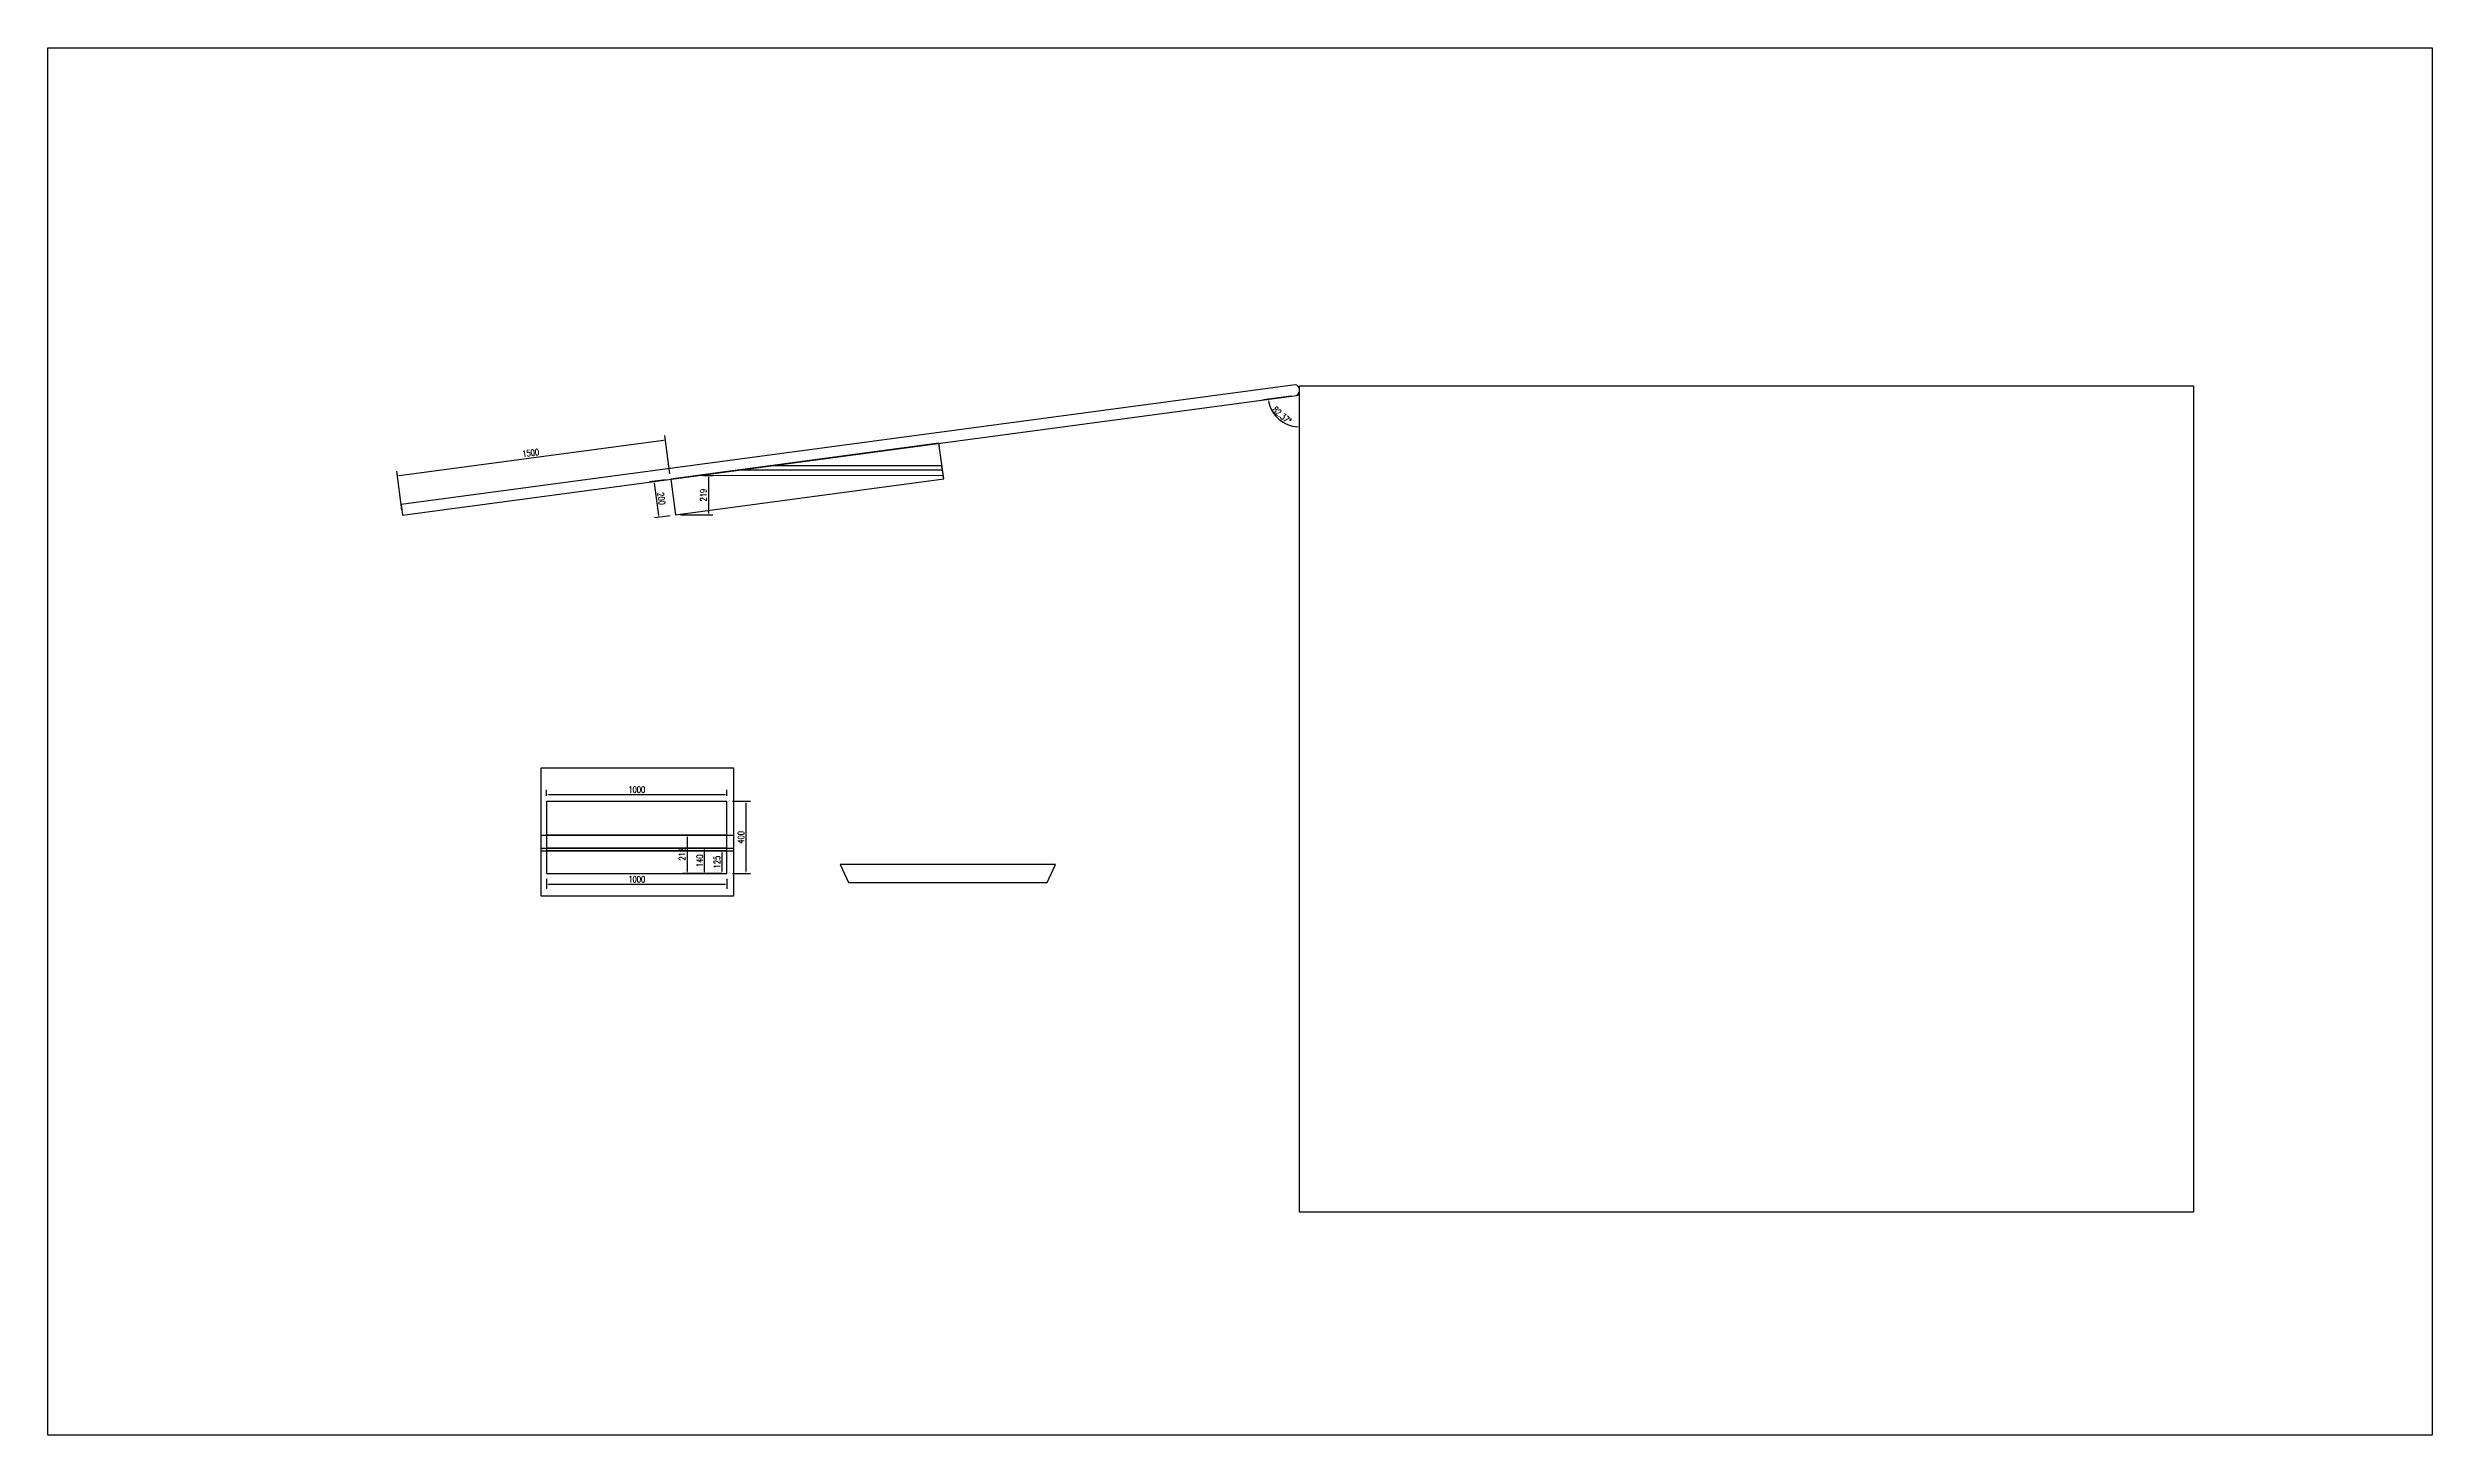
# Model space of a CAD drawing. Header units: millimetres. Extents: x -1088552 to 100, y 985 to 1353733.
# Drawn here: x -881990 to -868770, y 1289978 to 1297674 of the extents above; entities that cross this region are included whole.
import ezdxf

# ---------------------------------------------------------------- set-up
doc = ezdxf.new("R2010")
doc.units = ezdxf.units.MM
doc.header["$LTSCALE"] = 10
doc.layers.get('0').update_dxf_attribs({"linetype": 'CONTINUOUS'})
doc.layers.get('DEFPOINTS').update_dxf_attribs({"linetype": 'CONTINUOUS'})
doc.styles.add('STANDARD_T3', font='simplex.shx', dxfattribs={"width": 0.7, "bigfont": 'gbcbig.shx'})
doc.dimstyles.new('W&&10', dxfattribs={"dimtxt": 35, "dimasz": 10, "dimexe": 25, "dimexo": 30, "dimgap": 10, "dimtad": 1, "dimdec": 0, "dimzin": 0, "dimdsep": 46, "dimtxsty": 'STANDARD_T3', "dimcen": 0.09, "dimclrd": 1, "dimclre": 1, "dimclrt": 7, "dimazin": 2, "dimtfac": 1, "dimtdec": 0, "dimtix": 1, "dimtmove": 2, "dimatfit": 3, "dimfxl": 100, "dimtolj": 1, "dimtzin": 0, "dimarcsym": 0})

# ---------------------------------------------------------------- blocks, each defined once
blk = doc.blocks.new('*D221')
at = {"color": 1, "lineweight": -2, "transparency": 16777216}
for p, q in [((-879224, 1293064), (-879224, 1293009)), ((-879214, 1293034), (-878234, 1293034)), ((-878224, 1293064), (-878224, 1293009))]:
    blk.add_line(p, q, dxfattribs=at)
at = {"color": 1, "transparency": 16777216}
for points in [[(-879214, 1293036), (-879214, 1293032), (-879224, 1293034)], [(-878234, 1293036), (-878234, 1293032), (-878224, 1293034)]]:
    blk.add_solid(points, dxfattribs=at)
at = {"layer": 'DEFPOINTS', "color": 0, "transparency": 16777216}
for p in [(-879224, 1293094), (-878224, 1293094), (-878224, 1293034)]:
    blk.add_point(p, dxfattribs=at)
at = {"color": 7, "transparency": 16777216, "insert": (-878724, 1293062), "char_height": 35, "attachment_point": 5, "style": 'STANDARD_T3'}
blk.add_mtext('\\A1;1000', dxfattribs=at)
blk = doc.blocks.new('*D222')
at = {"color": 1, "lineweight": -2, "transparency": 16777216}
for p, q in [((-879224, 1293524), (-879224, 1293557)), ((-879214, 1293532), (-878234, 1293532)), ((-878224, 1293524), (-878224, 1293557))]:
    blk.add_line(p, q, dxfattribs=at)
at = {"color": 1, "transparency": 16777216}
for points in [[(-879214, 1293533), (-879214, 1293530), (-879224, 1293532)], [(-878234, 1293533), (-878234, 1293530), (-878224, 1293532)]]:
    blk.add_solid(points, dxfattribs=at)
at = {"layer": 'DEFPOINTS', "color": 0, "transparency": 16777216}
for p in [(-878224, 1293532), (-879224, 1293494), (-878224, 1293494)]:
    blk.add_point(p, dxfattribs=at)
at = {"color": 7, "transparency": 16777216, "insert": (-878724, 1293559), "char_height": 35, "attachment_point": 5, "style": 'STANDARD_T3'}
blk.add_mtext('\\A1;1000', dxfattribs=at)
blk = doc.blocks.new('*D223')
at = {"color": 1, "lineweight": -2, "transparency": 16777216}
for p, q in [((-878194, 1293494), (-878094, 1293494)), ((-878119, 1293484), (-878119, 1293104)), ((-878194, 1293094), (-878094, 1293094))]:
    blk.add_line(p, q, dxfattribs=at)
at = {"color": 1, "transparency": 16777216}
for points in [[(-878121, 1293484), (-878118, 1293484), (-878119, 1293494)], [(-878121, 1293104), (-878118, 1293104), (-878119, 1293094)]]:
    blk.add_solid(points, dxfattribs=at)
at = {"layer": 'DEFPOINTS', "color": 0, "transparency": 16777216}
for p in [(-878224, 1293494), (-878224, 1293094), (-878119, 1293094)]:
    blk.add_point(p, dxfattribs=at)
at = {"color": 7, "transparency": 16777216, "insert": (-878147, 1293294), "char_height": 35, "attachment_point": 5, "rotation": 90, "style": 'STANDARD_T3'}
blk.add_mtext('\\A1;400', dxfattribs=at)
blk = doc.blocks.new('*D224')
at = {"color": 1, "lineweight": -2, "transparency": 16777216}
for p, q in [((-878254, 1293219), (-878277, 1293219)), ((-878252, 1293209), (-878252, 1293104)), ((-878254, 1293094), (-878277, 1293094))]:
    blk.add_line(p, q, dxfattribs=at)
at = {"color": 1, "transparency": 16777216}
for points in [[(-878253, 1293209), (-878250, 1293209), (-878252, 1293219)], [(-878253, 1293104), (-878250, 1293104), (-878252, 1293094)]]:
    blk.add_solid(points, dxfattribs=at)
at = {"layer": 'DEFPOINTS', "color": 0, "transparency": 16777216}
for p in [(-878224, 1293219), (-878252, 1293094), (-878224, 1293094)]:
    blk.add_point(p, dxfattribs=at)
at = {"color": 7, "transparency": 16777216, "insert": (-878279, 1293157), "char_height": 35, "attachment_point": 5, "rotation": 90, "style": 'STANDARD_T3'}
blk.add_mtext('\\A1;125', dxfattribs=at)
blk = doc.blocks.new('*D225')
at = {"color": 1, "lineweight": -2, "transparency": 16777216}
for p, q in [((-878254, 1293234), (-878373, 1293234)), ((-878348, 1293104), (-878348, 1293224)), ((-878254, 1293094), (-878373, 1293094))]:
    blk.add_line(p, q, dxfattribs=at)
at = {"color": 1, "transparency": 16777216}
for points in [[(-878350, 1293224), (-878346, 1293224), (-878348, 1293234)], [(-878350, 1293104), (-878346, 1293104), (-878348, 1293094)]]:
    blk.add_solid(points, dxfattribs=at)
at = {"layer": 'DEFPOINTS', "color": 0, "transparency": 16777216}
for p in [(-878348, 1293234), (-878224, 1293234), (-878224, 1293094)]:
    blk.add_point(p, dxfattribs=at)
at = {"color": 7, "transparency": 16777216, "insert": (-878375, 1293164), "char_height": 35, "attachment_point": 5, "rotation": 90, "style": 'STANDARD_T3'}
blk.add_mtext('\\A1;140', dxfattribs=at)
blk = doc.blocks.new('*D226')
at = {"color": 1, "lineweight": -2, "transparency": 16777216}
for p, q in [((-878254, 1293306), (-878470, 1293306)), ((-878445, 1293296), (-878445, 1293104)), ((-878254, 1293094), (-878470, 1293094))]:
    blk.add_line(p, q, dxfattribs=at)
at = {"color": 1, "transparency": 16777216}
for points in [[(-878447, 1293296), (-878444, 1293296), (-878445, 1293306)], [(-878447, 1293104), (-878444, 1293104), (-878445, 1293094)]]:
    blk.add_solid(points, dxfattribs=at)
at = {"layer": 'DEFPOINTS', "color": 0, "transparency": 16777216}
for p in [(-878224, 1293306), (-878445, 1293094), (-878224, 1293094)]:
    blk.add_point(p, dxfattribs=at)
at = {"color": 7, "transparency": 16777216, "insert": (-878473, 1293200), "char_height": 35, "attachment_point": 5, "rotation": 90, "style": 'STANDARD_T3'}
blk.add_mtext('\\A1;212', dxfattribs=at)
blk = doc.blocks.new('*D227')
at = {"color": 1, "lineweight": -2, "transparency": 16777216}
for p, q in [((-878565, 1295276), (-878653, 1295265)), ((-878627, 1295258), (-878603, 1295080)), ((-878539, 1295078), (-878626, 1295067))]:
    blk.add_line(p, q, dxfattribs=at)
at = {"color": 1, "transparency": 16777216}
for points in [[(-878625, 1295258), (-878628, 1295258), (-878628, 1295268)], [(-878601, 1295080), (-878605, 1295080), (-878602, 1295070)]]:
    blk.add_solid(points, dxfattribs=at)
at = {"layer": 'DEFPOINTS', "color": 0, "transparency": 16777216}
for p in [(-878536, 1295280), (-878602, 1295070), (-878509, 1295082)]:
    blk.add_point(p, dxfattribs=at)
at = {"color": 7, "transparency": 16777216, "insert": (-878588, 1295173), "char_height": 35, "attachment_point": 5, "rotation": 277.6284, "style": 'STANDARD_T3'}
blk.add_mtext('\\A1;200', dxfattribs=at)
blk = doc.blocks.new('*D228')
at = {"color": 1, "lineweight": -2, "transparency": 16777216}
for p, q in [((-878540, 1295310), (-878568, 1295523)), ((-880042, 1295300), (-878575, 1295497)), ((-880027, 1295111), (-880055, 1295324))]:
    blk.add_line(p, q, dxfattribs=at)
at = {"color": 1, "transparency": 16777216}
for points in [[(-878575, 1295499), (-878574, 1295495), (-878565, 1295498)], [(-880042, 1295302), (-880042, 1295299), (-880052, 1295299)]]:
    blk.add_solid(points, dxfattribs=at)
at = {"layer": 'DEFPOINTS', "color": 0, "transparency": 16777216}
for p in [(-878565, 1295498), (-878536, 1295280), (-880023, 1295081)]:
    blk.add_point(p, dxfattribs=at)
at = {"color": 7, "transparency": 16777216, "insert": (-879312, 1295426), "char_height": 35, "attachment_point": 5, "rotation": 7.6284, "style": 'STANDARD_T3'}
blk.add_mtext('\\A1;1500', dxfattribs=at)
blk = doc.blocks.new('*D230')
at = {"color": 1, "lineweight": -2, "transparency": 16777216}
for p, q in [((-878352, 1295301), (-878302, 1295301)), ((-878327, 1295291), (-878327, 1295092)), ((-878479, 1295082), (-878302, 1295082))]:
    blk.add_line(p, q, dxfattribs=at)
at = {"color": 1, "transparency": 16777216}
for points in [[(-878329, 1295291), (-878326, 1295291), (-878327, 1295301)], [(-878329, 1295092), (-878326, 1295092), (-878327, 1295082)]]:
    blk.add_solid(points, dxfattribs=at)
at = {"layer": 'DEFPOINTS', "color": 0, "transparency": 16777216}
for p in [(-878382, 1295301), (-878509, 1295082), (-878327, 1295082)]:
    blk.add_point(p, dxfattribs=at)
at = {"color": 7, "transparency": 16777216, "insert": (-878355, 1295192), "char_height": 35, "attachment_point": 5, "rotation": 90, "style": 'STANDARD_T3'}
blk.add_mtext('\\A1;219', dxfattribs=at)
blk = doc.blocks.new('*D231')
at = {"color": 1, "lineweight": -2, "transparency": 16777216}
blk.add_line((-875097, 1295741), (-875249, 1295721), dxfattribs=at)
blk.add_arc((-875049, 1295747), 177, 190.8685, 266.7598, dxfattribs=at)
at = {"color": 1, "transparency": 16777216}
for points in [[(-875225, 1295714), (-875221, 1295714), (-875224, 1295724)], [(-875059, 1295572), (-875059, 1295569), (-875049, 1295571)]]:
    blk.add_solid(points, dxfattribs=at)
at = {"layer": 'DEFPOINTS', "color": 0, "transparency": 16777216}
for p in [(-875049, 1295797), (-875194, 1295646), (-875067, 1295745), (-875049, 1295747), (-875049, 1291216)]:
    blk.add_point(p, dxfattribs=at)
at = {"color": 7, "transparency": 16777216, "insert": (-875148, 1295635), "char_height": 35, "attachment_point": 5, "rotation": 318.8142, "style": 'STANDARD_T3'}
blk.add_mtext('\\A1;82.37°', dxfattribs=at)

msp = doc.modelspace()

# ---------------------------------------------------------------- linework, layer by layer
at = {"transparency": 33554687}
msp.add_line((-875067, 1295745), (-875049.2, 1295747.4), dxfattribs=at)
at = {"color": 6, "transparency": 33554687}
msp.add_line((-879254.2, 1293306), (-878188.5, 1293306), dxfattribs=at)
at = {"color": 5, "transparency": 33554687}
msp.add_line((-879254.2, 1293234), (-878188.5, 1293234), dxfattribs=at)
at = {"color": 1, "transparency": 33554687}
msp.add_line((-879254.2, 1293219), (-878188.5, 1293219), dxfattribs=at)
at = {"transparency": 33554687}
for points in [[(-881989.7, 1297673.6), (-868770.2, 1297673.6), (-868770.2, 1289977.7), (-881989.7, 1289977.7)], [(-875049.2, 1295797.5), (-870093.9, 1295797.5), (-870093.9, 1291215.8), (-875049.2, 1291215.8)], [(-878509.1, 1295082.4), (-877022.4, 1295281.5), (-877048.9, 1295479.5), (-878535.6, 1295280.4)], [(-879254.2, 1293678.7), (-878188.5, 1293678.7), (-878188.5, 1292967.7), (-879254.2, 1292967.7)], [(-879224.2, 1293094), (-878224.2, 1293094), (-878224.2, 1293493.8), (-879224.2, 1293493.8)]]:
    msp.add_lwpolyline(points, close=True, dxfattribs=at)
msp.add_lwpolyline([(-880022.8, 1295081.2), (-875067, 1295745, 0.725449), (-875075, 1295804.4), (-880030.8, 1295140.7)], format="xyb", close=True, dxfattribs=at)
at = {"color": 6, "transparency": 33554687}
msp.add_lwpolyline([(-877032, 1295353.6), (-877985.3, 1295354.1), (-878535.6, 1295280.4), (-878509.1, 1295082.4), (-877022.4, 1295281.5)], close=True, dxfattribs=at)
at = {"color": 5, "transparency": 33554687}
msp.add_lwpolyline([(-877028.9, 1295330.1), (-878167.8, 1295329.7), (-878535.6, 1295280.4), (-878509.1, 1295082.4), (-877022.4, 1295281.5)], close=True, dxfattribs=at)
at = {"color": 1, "transparency": 33554687}
for points in [[(-877022.4, 1295281.5), (-877024.7, 1295298.8), (-878382, 1295301), (-878535.6, 1295280.4), (-878509.1, 1295082.4)], [(-876402.1, 1293144), (-877597.2, 1293144), (-877549.7, 1293044), (-876449.7, 1293044)]]:
    msp.add_lwpolyline(points, close=True, dxfattribs=at)
at = {"color": 253, "transparency": 33554687}
for points in [[(-878224.2, 1293306), (-879224.2, 1293306), (-879224.2, 1293094), (-878224.2, 1293094)], [(-878224.2, 1293234), (-879224.2, 1293234), (-879224.2, 1293094), (-878224.2, 1293094)], [(-878224.2, 1293219), (-879224.2, 1293219), (-879224.2, 1293094), (-878224.2, 1293094)]]:
    msp.add_lwpolyline(points, close=True, dxfattribs=at)

# ---------------------------------------------------------------- dimensions: what is measured, and where the dimension line sits
at = {"transparency": 33554687}
dim = msp.add_angular_dim_2l(base=(-875193.8967, 1295645.7137), line1=((-875049.1783, 1291215.7934), (-875049.1783, 1295797.4868)), line2=((-875067.046, 1295744.976), (-875049.1783, 1295747.3691)), dimstyle='W&&10', dxfattribs=at)
dim.commit()
dim.dimension.update_dxf_attribs({"geometry": '*D231', "text_midpoint": (-875147.5282, 1295634.9687)})
for p1, p2, distance, picture, middle in [((-880022.8, 1295081.2), (-878535.6, 1295280.4), 219.8, '*D228', (-879312, 1295426)), ((-878535.6, 1295280.4), (-878509.1, 1295082.4), -93.3, '*D227', (-878587.5, 1295172.7))]:
    dim = msp.add_aligned_dim(p1=p1, p2=p2, distance=distance, dimstyle='W&&10', dxfattribs=at)
    dim.commit()
    dim.dimension.update_dxf_attribs({"geometry": picture, "text_midpoint": middle})
for base, p1, p2, picture, middle in [((-878327.3, 1295082.4), (-878382, 1295301), (-878509.1, 1295082.4), '*D230', (-878354.8, 1295191.7)), ((-878119.2, 1293094), (-878224.2, 1293493.8), (-878224.2, 1293094), '*D223', (-878146.7, 1293293.9)), ((-878445.4, 1293094), (-878224.2, 1293306), (-878224.2, 1293094), '*D226', (-878472.9, 1293200)), ((-878347.9, 1293234), (-878224.2, 1293094), (-878224.2, 1293234), '*D225', (-878375.4, 1293164)), ((-878251.6, 1293094), (-878224.2, 1293219), (-878224.2, 1293094), '*D224', (-878279.1, 1293156.5))]:
    dim = msp.add_linear_dim(base=base, p1=p1, p2=p2, angle=90, dimstyle='W&&10', dxfattribs=at)
    dim.commit()
    dim.dimension.update_dxf_attribs({"geometry": picture, "text_midpoint": middle})
for base, p1, p2, picture, middle in [((-878224.2, 1293531.6), (-879224.2, 1293493.8), (-878224.2, 1293493.8), '*D222', (-878724.2, 1293559.1)), ((-878224.2, 1293034), (-879224.2, 1293094), (-878224.2, 1293094), '*D221', (-878724.2, 1293061.5))]:
    dim = msp.add_linear_dim(base=base, p1=p1, p2=p2, dimstyle='W&&10', dxfattribs=at)
    dim.commit()
    dim.dimension.update_dxf_attribs({"geometry": picture, "text_midpoint": middle})

doc.saveas('drawing.dxf')
